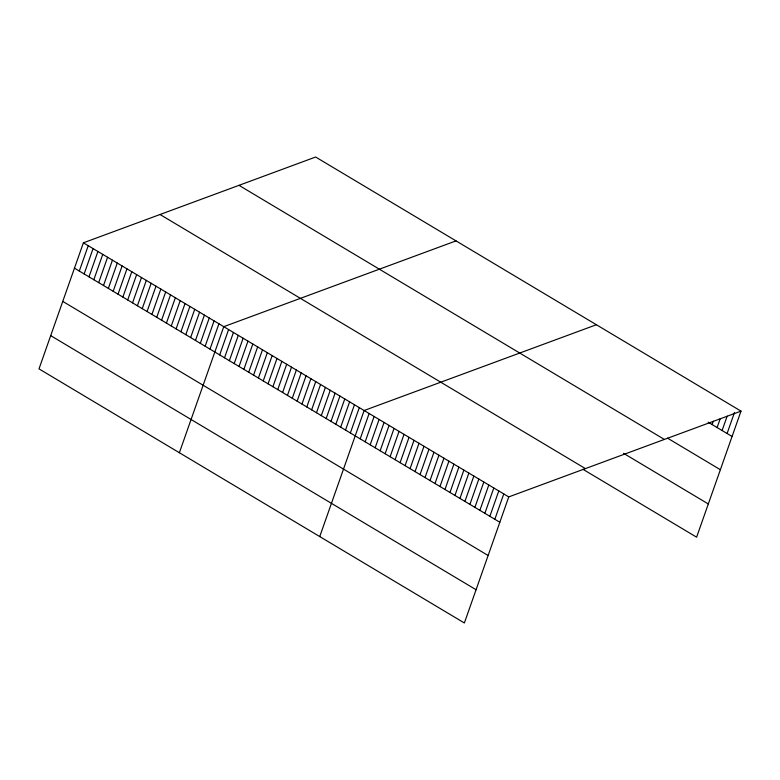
<?xml version="1.0" encoding="UTF-8"?>
<svg xmlns="http://www.w3.org/2000/svg" width="780" height="780" viewBox="0 0 780 780"><rect width="100%" height="100%" fill="white"/><g stroke="black" fill="none" stroke-linecap="round" stroke-linejoin="round"><path stroke-width="1.17" d="M83.392 242.814L39 368.872L464.363 622.976L508.755 496.909L741 411.128L315.637 157.024L83.392 242.814L508.755 496.909M79.306 271.05L88.237 245.7M84.142 273.946L93.073 248.596M88.988 276.832L97.919 251.482M93.824 279.727L102.755 254.377M98.67 282.623L107.591 257.264M103.506 285.509L112.437 260.159M108.352 288.405L117.273 263.055M113.188 291.291L122.119 265.941M118.034 294.187L126.955 268.837M122.869 297.073L131.8 271.723M127.705 299.969L136.636 274.619M132.551 302.864L141.482 277.505M137.387 305.75L146.318 280.4M142.233 308.646L151.154 283.286M147.069 311.532L156 286.182M151.915 314.428L160.836 289.078M156.751 317.314L165.682 291.964M161.596 320.209L170.518 294.86M166.432 323.105L175.364 297.745M171.268 325.991L180.2 300.641M176.114 328.887L185.045 303.527M180.95 331.773L189.881 306.423M185.796 334.669L194.717 309.319M190.632 337.555L199.563 312.205M195.478 340.45L204.399 315.101M200.314 343.337L209.245 317.986M205.159 346.232L214.081 320.882M209.995 349.128L218.926 323.768M179.371 452.722L223.762 326.664L456.007 240.883M219.677 354.91L228.608 329.55M224.513 357.796L233.444 332.446M229.359 360.691L238.29 335.341M234.195 363.577L243.126 338.227M239.041 366.473L247.962 341.123M243.877 369.369L252.808 344.009M248.722 372.255L257.644 346.905M253.559 375.151L262.49 349.791M258.404 378.037L267.325 352.687M263.24 380.933L272.171 355.582M268.076 383.819L277.007 358.469M272.922 386.714L281.853 361.364M277.758 389.6L286.689 364.25M282.604 392.496L291.525 367.146M287.44 395.392L296.371 370.032M292.285 398.278L301.207 372.928M297.122 401.173L306.052 375.814M301.967 404.06L310.889 378.709M306.803 406.955L315.734 381.605M311.639 409.841L320.57 384.491M316.485 412.737L325.416 387.387M321.321 415.633L330.252 390.273M326.167 418.519L335.088 393.169M331.003 421.415L339.934 396.055M335.848 424.3L344.77 398.95M340.685 427.196L349.615 401.846M345.53 430.082L354.452 404.732M350.366 432.978L359.297 407.628M319.741 536.582L364.133 410.514L596.378 324.733M360.194 438.848L369.125 413.498M365.177 441.831L374.107 416.471M370.168 444.805L379.099 419.455M375.151 447.788L384.082 422.428M380.143 450.762L389.074 425.412M385.125 453.745L394.056 428.395M390.117 456.719L399.048 431.369M395.099 459.703L404.03 434.353M400.091 462.677L409.022 437.327M405.073 465.66L414.005 440.31M410.065 468.644L418.997 443.284M415.048 471.617L423.979 446.267M420.04 474.601L428.971 449.241M425.022 477.575L433.953 452.224M430.014 480.558L438.945 455.208M434.996 483.532L443.927 458.182M439.988 486.515L448.909 461.165M444.97 489.489L453.901 464.139M449.962 492.473L458.884 467.123M454.945 495.446L463.876 470.096M459.937 498.43L468.858 473.08M464.919 501.413L473.85 476.053M469.911 504.387L478.832 479.037M474.893 507.37L483.824 482.011M479.885 510.344L488.806 484.994M484.868 513.328L493.798 487.978M489.86 516.301L498.781 490.952M494.842 519.285L503.773 493.935M712.12 424.564L713.291 421.258M717.112 427.537L720.213 418.723M722.095 430.521L727.145 416.188M727.087 433.505L734.458 412.561M741 411.128L696.608 537.186L582.904 469.267M708.133 422.175L732.069 436.478M667.505 438.136L720.369 469.716M238.992 185.338L664.365 439.433M623.532 453.307L708.308 503.958M160.036 214.5L585.4 468.604M74.47 268.164L499.834 522.259M62.761 301.392L488.124 555.496M50.7 335.634L476.073 589.739"/></g></svg>
